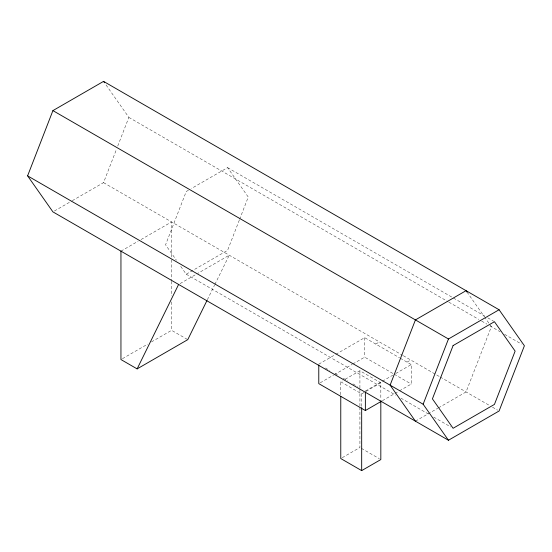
<?xml version="1.0" encoding="UTF-8"?>
<svg xmlns="http://www.w3.org/2000/svg" width="552" height="552" viewBox="0 0 552 552"><rect width="100%" height="100%" fill="white"/><g stroke="black" fill="none" stroke-linecap="round" stroke-linejoin="round"><path stroke-width="0.41" stroke-dasharray="2.76 2.07" d="M72.271 200.7L103.541 182.643L116.513 149.226M117.742 146.045L128.857 117.397L105.494 84.152M239.313 220.117L227.59 250.339L186.238 274.213L179.835 265.112M239.623 219.323L248.262 197.05L227.59 167.635L191.406 188.522M207.366 299.743L214.535 285.156M214.907 284.39L229.239 255.217L197.968 273.268M54.406 211.016L71.525 201.128M188.453 190.233L186.238 191.51L165.559 244.798L176.392 260.206M120.95 251.153L138.076 241.272M141.057 239.547L171.582 221.925L171.582 258.916M180.104 283.583L197.223 273.702M122.44 358.697L147.757 344.082M151.476 341.929L171.582 330.324L187.756 339.659M318.78 364.154L335.064 354.757M335.802 354.329L364.665 337.665L399.579 357.82M375.739 344.055L379.431 341.929M320.263 382.784L333.58 375.098M334.326 374.67L352.086 364.417M352.825 363.989L364.665 357.151L393.5 373.801M340.77 394.749L340.77 381.811L342.24 380.963M345.186 379.265L359.918 370.758L380.825 382.826L380.825 399.206M407.031 362.126L410.722 359.994M365.369 391.051L381.646 381.653M382.384 381.225L392.748 375.243M395.708 373.531L411.247 364.561L411.247 384.047L399.406 390.885M340.77 381.811L361.677 393.887L365.355 391.754M366.093 391.333L380.825 382.826M382.384 400.711L398.668 391.313M342.24 457.698L359.918 447.493L359.918 406.969M415.421 421.169L437.764 408.273M438.509 407.845L466.054 391.941L491.37 326.694L485.042 317.69M227.59 167.635L452.702 297.604M453.447 298.032L484.759 316.11M487.74 317.828L493.702 321.271M128.857 117.397L448.107 301.716M448.852 302.144L478.687 319.373M481.675 321.091L486.892 324.107M489.879 325.832L500.174 331.78M504.583 334.319L521.461 344.068M103.541 182.643L402.525 355.26M403.271 355.688L439.495 376.602M440.234 377.03L489.541 405.499M492.481 407.197L497.614 410.164M400.324 358.255L411.247 364.561M394.245 374.228L411.247 384.047M186.238 274.213L395.694 395.149M400.918 398.158L428.497 414.083M433.713 417.098L450.86 426.993M325.425 367.991L329.854 370.551M335.071 373.559L338.052 375.277M343.268 378.292L347.739 380.873M352.949 383.881L357.42 386.462M361.408 448.355L379.327 458.698M467.026 292.063L484.552 317M364.665 337.665L364.665 357.151M361.677 393.887L361.677 406.817M359.918 370.758L359.918 388.001M359.918 388.863L359.918 406.106M171.582 259.778L171.582 280.423M171.582 281.285L171.582 295.913M171.582 301.93L171.582 330.324"/><path stroke-width="0.83" d="M27.6 175.86L52.916 110.614L103.541 81.385L499.084 309.748L524.4 345.766L499.084 411.005L448.459 440.241L52.916 211.878L27.6 175.86L423.142 404.223L448.459 440.241M423.142 404.223L448.459 338.983L499.084 309.748M120.95 251.153L120.95 359.552L137.124 368.895L178.613 284.446M206.986 300.509L187.756 339.659L137.124 368.895M318.78 365.003L318.78 383.64L365.369 410.536L381.646 401.138M340.77 396.474L340.77 458.546L361.677 470.614L380.825 459.561L380.825 400.931M52.916 110.614L448.459 338.983M467.026 292.063L466.054 290.676L415.421 319.912L390.112 385.151L415.421 421.169M103.541 81.385L104.514 82.772M365.369 391.899L365.369 410.536M361.677 407.68L361.677 470.614M453.095 345.58L432.416 398.868L453.095 428.283L494.447 404.409L515.126 351.12L494.447 321.706L453.095 345.58"/></g></svg>
